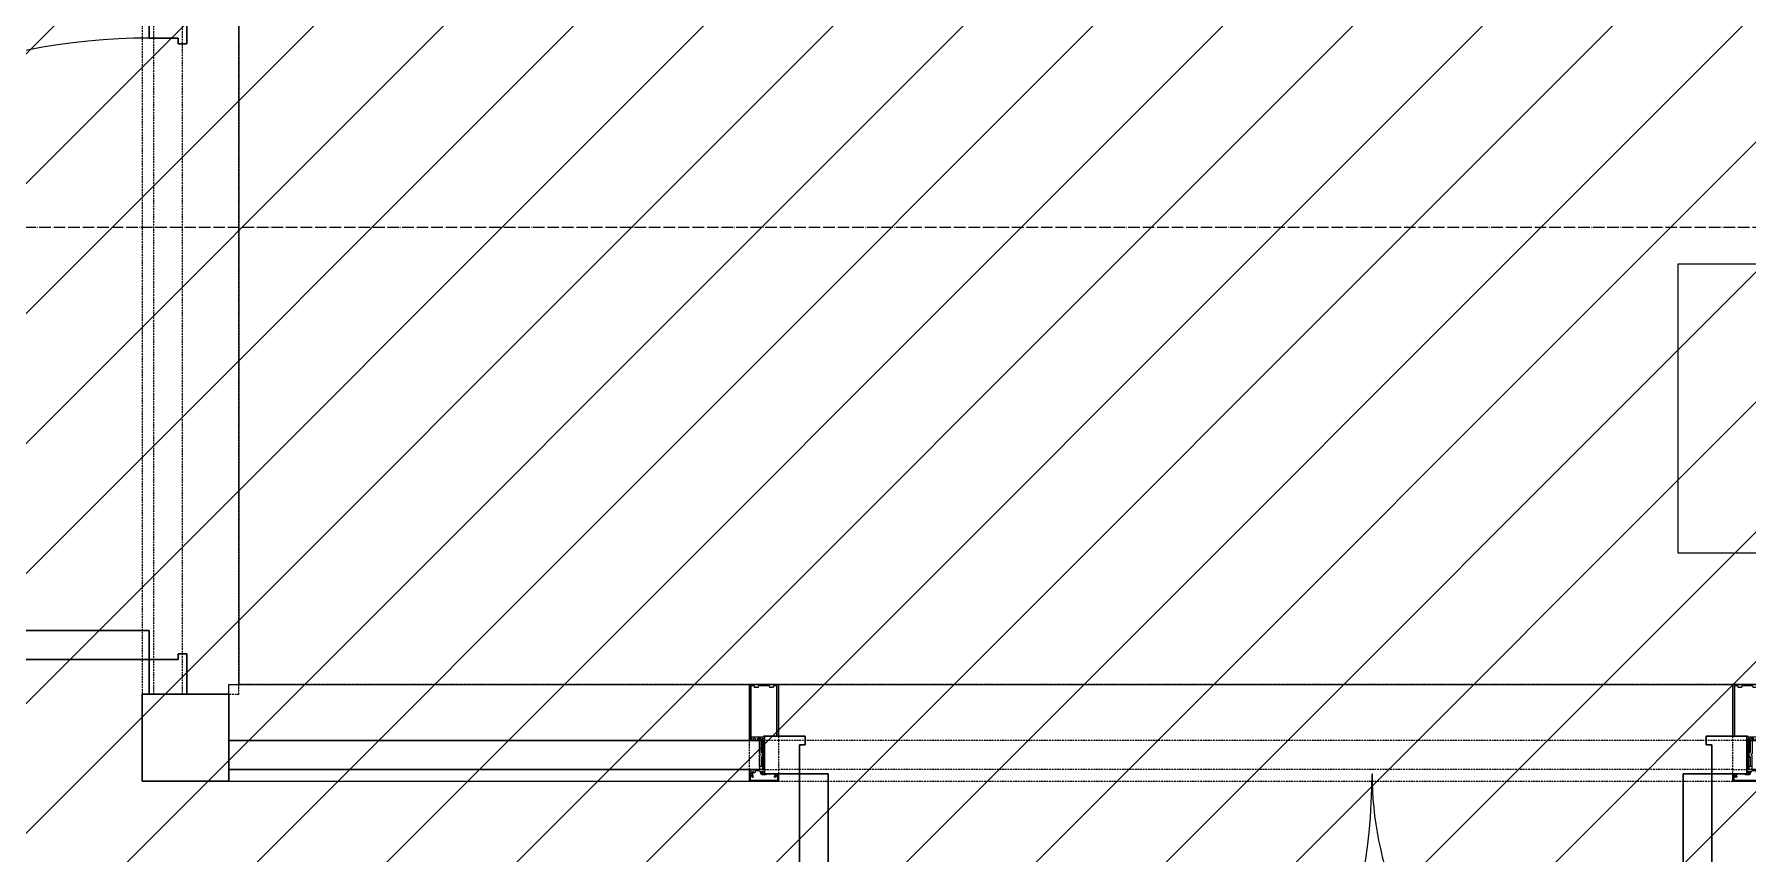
# Model space of a CAD drawing. Header units: millimetres. Extents: x -11886 to 379896, y -8130 to 47743.
# Drawn here: x 21711 to 24673, y -776 to 640 of the extents above; entities that cross this region are included whole.
import ezdxf

# ---------------------------------------------------------------- set-up
doc = ezdxf.new("R2010")
doc.units = ezdxf.units.MM
doc.linetypes.add('ADSK_Линия сетки', pattern=[25, 20, -2.5, 0, -2.5])
doc.linetypes.add('ADSK_Сверху', pattern=[4.5, 3, -1.5])
for name, color, linetype, lineweight in [('Аннотация', 7, 'Continuous', 9), ('Оси', 7, 'Continuous', 9), ('Отметки', 7, 'Continuous', 9), ('Перекрытие', 7, 'Continuous', 18), ('Узлы', 7, 'Continuous', 18)]:
    doc.layers.add(name, color=color, linetype=linetype, lineweight=lineweight)
for name, color, linetype, lineweight, true_color in [('Витраж', 5, 'Continuous', 18, 0x0000ff), ('Двери', 5, 'Continuous', 18, 0x0000ff), ('Панели витража', 5, 'Continuous', 18, 0x0000ff)]:
    doc.layers.add(name, color=color, linetype=linetype, lineweight=lineweight, true_color=true_color)

# ---------------------------------------------------------------- blocks, each defined once
blk = doc.blocks.new('Прямоугольный импост - 50х167мм-1796302-01 План 1-го этажа маркировочный')
at = {"layer": 'Витраж', "color": 161, "linetype": 'ADSK_Сверху', "true_color": 0xaaaaff}
for p, q in [((24697.4, -483.5), (24672.4, -483.5)), ((25572.4, -483.5), (25547.4, -483.5)), ((24673.6, -580.5), (24672.4, -580.5)), ((25572.4, -580.5), (25571.2, -580.5)), ((24673.6, -630.5), (24672.4, -630.5)), ((24672.4, -650.5), (24697.4, -650.5)), ((25547.4, -650.5), (25572.4, -650.5)), ((25572.4, -630.5), (25571.2, -630.5))]:
    blk.add_line(p, q, dxfattribs=at)
blk = doc.blocks.new('Прямоугольный импост - 50х167мм-1778327-01 План 1-го этажа маркировочный')
at = {"layer": 'Витраж', "color": 161, "linetype": 'ADSK_Сверху', "true_color": 0xaaaaff}
for p, q in [((-25, 122), (25, 122)), ((25, -45), (-25, -45))]:
    blk.add_line(p, q, dxfattribs=at)
blk = doc.blocks.new('Прямоугольный импост - 50х167мм-1775888-01 План 1-го этажа маркировочный')
at = {"layer": 'Витраж', "color": 161, "linetype": 'ADSK_Сверху', "true_color": 0xaaaaff}
for p, q in [((25597.4, -483.5), (25572.4, -483.5)), ((27272.4, -483.5), (27247.4, -483.5)), ((25573.6, -580.5), (25572.4, -580.5)), ((27272.4, -580.5), (27271.2, -580.5)), ((25573.6, -630.5), (25572.4, -630.5)), ((25572.4, -650.5), (25597.4, -650.5)), ((27247.4, -650.5), (27272.4, -650.5)), ((27272.4, -630.5), (27271.2, -630.5))]:
    blk.add_line(p, q, dxfattribs=at)
blk = doc.blocks.new('Прямоугольный импост - 50х167мм-V11-01 План 1-го этажа маркировочный')
at = {"layer": 'Витраж', "color": 161, "linetype": 'ADSK_Сверху', "true_color": 0xaaaaff}
for p, q in [((22047.4, -500.5), (22047.4, -580.5)), ((22947.4, -483.5), (22064.4, -483.5)), ((22947.4, -580.5), (22947.4, -483.5)), ((22047.4, -580.5), (22047.4, -630.5)), ((22947.4, -580.5), (22047.4, -580.5)), ((22947.4, -630.5), (22947.4, -580.5)), ((22047.4, -630.5), (22047.4, -650.5)), ((22947.4, -630.5), (22047.4, -630.5)), ((22047.4, -650.5), (22947.4, -650.5)), ((22947.4, -650.5), (22947.4, -630.5))]:
    blk.add_line(p, q, dxfattribs=at)
blk = doc.blocks.new('Системная панель - ADSK_Cтеклопакет_50мм-1778492-01 План 1-го этажа маркировочный')
at = {"layer": 'Панели витража', "color": 161, "linetype": 'ADSK_Сверху', "true_color": 0xaaaaff}
for p, q in [((-825, 25), (-848.8125, 25)), ((-848.8125, -25), (-848.8125, 25)), ((848.8125, 25), (825, 25)), ((848.8125, 25), (848.8125, -25)), ((-848.8125, -25), (-825, -25)), ((825, -25), (848.8125, -25))]:
    blk.add_line(p, q, dxfattribs=at)
blk = doc.blocks.new('Прямоугольный импост - 50х167мм-1775887-01 План 1-го этажа маркировочный')
at = {"layer": 'Витраж', "color": 161, "linetype": 'ADSK_Сверху', "true_color": 0xaaaaff}
for p, q in [((25597.4, -483.5), (25597.4, -580.5)), ((27247.4, -483.5), (25597.4, -483.5)), ((27247.4, -580.5), (27247.4, -483.5)), ((25597.4, -580.5), (25597.4, -630.5)), ((27247.4, -580.5), (25597.4, -580.5)), ((27247.4, -630.5), (27247.4, -580.5)), ((25597.4, -630.5), (25597.4, -650.5)), ((27247.4, -630.5), (25597.4, -630.5)), ((25597.4, -650.5), (27247.4, -650.5)), ((27247.4, -650.5), (27247.4, -630.5))]:
    blk.add_line(p, q, dxfattribs=at)
blk = doc.blocks.new('Прямоугольный импост - 50х167мм-1777245-01 План 1-го этажа маркировочный')
at = {"layer": 'Витраж', "color": 161, "linetype": 'ADSK_Сверху', "true_color": 0xaaaaff}
for p, q in [((28277.4, 1944.5), (28180.4, 1944.5)), ((28180.4, 1944.5), (28180.4, 774.5)), ((28327.4, 1944.5), (28277.4, 1944.5)), ((28277.4, 1944.5), (28277.4, 774.5)), ((28347.4, 1944.5), (28327.4, 1944.5)), ((28327.4, 1944.5), (28327.4, 774.5)), ((28347.4, 774.5), (28347.4, 1944.5)), ((28180.4, 774.5), (28277.4, 774.5)), ((28277.4, 774.5), (28327.4, 774.5)), ((28327.4, 774.5), (28347.4, 774.5))]:
    blk.add_line(p, q, dxfattribs=at)
blk = doc.blocks.new('Системная панель - ADSK_Cтеклопакет_50мм-V14-01 План 1-го этажа маркировочный')
at = {"layer": 'Панели витража', "color": 161, "linetype": 'ADSK_Сверху', "true_color": 0xaaaaff}
for p, q in [((-438.09375, 25), (-461.90625, 25)), ((-461.90625, -25), (-461.90625, 25)), ((-461.90625, -25), (-438.09375, -25))]:
    blk.add_line(p, q, dxfattribs=at)
blk = doc.blocks.new('AC_ДверьВитражная_Двупольная_Алюминиевая - Двн-1л-1787725-01 План 1-го этажа маркировочный')
at = {"layer": 'Двери', "lineweight": 30}
for p, q in [((788.8125, 1022.5), (738.8125, 1022.5)), ((738.8125, 1022.5), (738.8125, 32.5)), ((788.8125, 32.5), (788.8125, 1022.5)), ((-788.8125, 620.125), (-738.8125, 620.125)), ((-788.8125, 32.5), (-788.8125, 620.125)), ((-738.8125, 620.125), (-738.8125, 32.5)), ((-848.8125, 32.5), (-788.8125, 32.5)), ((-848.8125, -32.5), (-848.8125, 32.5)), ((-738.8125, 32.5), (-788.8125, 32.5)), ((-788.8125, 32.5), (-788.8125, -17.5)), ((738.8125, 32.5), (788.8125, 32.5)), ((848.8125, 32.5), (788.8125, 32.5)), ((788.8125, 32.5), (788.8125, -17.5)), ((848.8125, -32.5), (848.8125, 32.5)), ((-788.8125, -17.5), (-778.8125, -17.5)), ((-778.8125, -17.5), (-778.8125, -32.5)), ((788.8125, -17.5), (778.8125, -17.5)), ((778.8125, -17.5), (778.8125, -32.5)), ((-778.8125, -32.5), (-848.8125, -32.5)), ((778.8125, -32.5), (848.8125, -32.5))]:
    blk.add_line(p, q, dxfattribs=at)
at = {"layer": 'Двери'}
for centre, radius, start, end in [((788.8125, 32.5), 990, 90, 180), ((-788.8125, 32.5), 587.625, 360, 90)]:
    blk.add_arc(centre, radius, start, end, dxfattribs=at)
blk = doc.blocks.new('Прямоугольный импост - 50х167-V207-01 План 1-го этажа маркировочный')
at = {"layer": 'Узлы', "color": 5, "true_color": 0x0000ff}
for p, q in [((-25, 122.5), (-25, 25.5)), ((25, 122.5), (-25, 122.5)), ((-22.5, 28), (-22.5, 120)), ((-22.5, 120), (-17.6, 120)), ((-8.6, 120), (8.6, 120)), ((17.6, 120), (22.5, 120)), ((22.5, 120), (22.5, 33)), ((25, 33), (25, 122.5)), ((-16.1, 118.4), (-16.1, 116.9)), ((-16.1, 116.9), (-10.2, 116.9)), ((-10.2, 116.9), (-10.2, 118.4)), ((10.2, 118.4), (10.2, 116.9)), ((10.2, 116.9), (16.1, 116.9)), ((16.1, 116.9), (16.1, 118.4)), ((-21, 31.1), (-21, 28)), ((-4.1, 31.8), (-20.2, 31.8)), ((-2.6, 28.8), (-2.6, 30.3)), ((-25, 25.5), (-18.1, 25.5)), ((-21, 28), (-22.5, 28)), ((-17.2, 29.3), (-15.8, 29.3)), ((-15, 25.5), (-11.8, 25.5)), ((-11, 26.3), (-11, 28.5)), ((-10.5, 29.3), (-10.5, 27.4)), ((-10.2, 29.3), (-5.9, 29.3)), ((-9.7, 26.7), (-8, 26.7)), ((-8, 26.7), (-8, 2.5)), ((-8, -19.1), (-8, 0)), ((-7.7, 2.2), (-6.7, 2.2)), ((-6.7, 0.3), (-7.7, 0.3)), ((-6.4, 2), (-6.4, 0.6)), ((-5.4, 5.1), (-5.4, 27.8)), ((-3.5, 5.1), (-5.4, 5.1)), ((-5.1, 28.5), (-5.1, 26.3)), ((-4.3, 25.5), (-0.8, 25.5)), ((1.2, 28.8), (-2.6, 28.8)), ((-2.5, -1.3), (-1.1, 4.3)), ((-0.8, 25.5), (0, 26.3)), ((0, 26.3), (0.8, 25.5)), ((-25, -25), (-25, -29.7)), ((-22.4, -24.5), (-24.5, -24.5)), ((-19.3, -28.3), (-21.5, -28.3)), ((-5.7, -24.5), (-18.4, -24.5)), ((-15.5, -29), (-15.5, -27)), ((-15.5, -27), (-8.3, -27)), ((-8.3, -27), (-7.6, -27.7)), ((-6.9, -19.1), (-8, -19.1)), ((-0.4, -27.7), (-7.6, -27.7)), ((-6.9, -19.1), (-6.6, -19.5)), ((-6.6, -19.5), (-6.2, -19.1)), ((-6.2, -19.1), (-4.3, -19.1)), ((-5.3, -24.1), (-5.7, -24.5)), ((-5, -24.5), (-5.3, -24.1)), ((1.2, -24.5), (-5, -24.5)), ((-2.4, -0.9), (-4.9, -3.8)), ((-4.9, -3.8), (-4.9, -19.1)), ((-4.9, -3.8), (1.2, -3.8)), ((-4.3, -19.1), (-3.9, -19.5)), ((-3.9, -19.5), (-3.6, -19.1)), ((-3.6, -19.1), (-2.5, -19.1)), ((-2.5, -19.1), (-2.5, -1.1)), ((1.2, -0.9), (-2.4, -0.9)), ((-0.4, -27.7), (0, -27.3)), ((0, -27.3), (0.4, -27.7)), ((-25, -32.3), (-25, -44.5)), ((-25, -44.5), (25, -44.5)), ((-24.2, -30.5), (-23.2, -30.5)), ((-23.7, -43.2), (-23.7, -32.8)), ((-23.7, -32.8), (-23, -32.8)), ((-8.4, -43.2), (-23.7, -43.2)), ((-23, -30.7), (-23.5, -30.7)), ((-22.8, -33), (-20.1, -37.6)), ((-19.9, -33.9), (-19.9, -30.5)), ((-19.9, -30.5), (-17, -30.5)), ((-18.4, -36.6), (-19.9, -33.9)), ((0, -43), (-8.4, -43.2)), ((15.9, -43.2), (0, -43)), ((23.7, -43.2), (15.9, -43.2)), ((19.9, -33.9), (18.4, -36.6)), ((19.9, -32), (19.9, -33.9)), ((20.1, -37.6), (22.8, -33)), ((23, -32.8), (23.7, -32.8)), ((23.7, -32.8), (23.7, -43.2)), ((25, -44.5), (25, -32.3))]:
    blk.add_line(p, q, dxfattribs=at)
at = {"layer": 'Узлы', "color": 5, "lineweight": 9, "true_color": 0x0000ff}
for p, q in [((0, 33.9), (-2.4, 31.5)), ((-2.4, 31.5), (-2.4, -0.9)), ((1.2, 32.7), (0, 33.9)), ((-8, -24.5), (-8, -19.1)), ((-6.3, -28.7), (-6.3, -27.7)), ((1.2, -28.7), (-6.3, -28.7)), ((-5.2, -32.2), (-5.2, -28.7)), ((-2.6, -32.2), (-2.6, -28.7)), ((-2.5, -19.1), (-2.5, -24.5)), ((-5.1, -32.3), (5.1, -32.3)), ((3.9, -33.1), (-3.9, -33.1))]:
    blk.add_line(p, q, dxfattribs=at)
at = {"layer": 'Узлы', "color": 5, "true_color": 0x0000ff}
for centre, radius, start, end in [((-17.6, 118.4), 1.52, 0, 90), ((-8.6, 118.4), 1.52, 90, 180), ((8.6, 118.4), 1.52, 0, 90), ((17.6, 118.4), 1.52, 90, 180), ((-20.2, 31.1), 0.762, 90, 180), ((-4.1, 30.3), 1.52, 360, 90), ((-17.2, 28), 1.27, 90, 180), ((-16.2, 27.8), 2.29, 180, 225.1897), ((-18.1, 25.9), 0.381, 270, 45.1897), ((-15.8, 28), 1.27, 0, 90), ((-15, 25.9), 0.381, 134.8103, 270), ((-16.9, 27.8), 2.29, 314.8103, 0), ((-11.8, 26.3), 0.762, 270, 0), ((-10.2, 28.5), 0.762, 90, 180), ((-9.7, 27.4), 0.762, 180, 270), ((-7.7, 2.5), 0.254, 180, 270), ((-7.7, 0), 0.254, 90, 180), ((-6.9, 27.8), 1.52, 360, 90), ((-6.7, 2), 0.254, 360, 90), ((-6.7, 0.6), 0.254, 270, 360), ((-5.9, 28.5), 0.762, 0, 90), ((-4.3, 26.3), 0.762, 180, 270), ((0, 4), 3.63, 65.1521, 162.4936), ((0, 4), 1.09, 15, 165), ((-24.5, -25), 0.508, 90, 180), ((-20.5, -26.8), 2.29, 134.8103, 180), ((-21.5, -27), 1.27, 180, 270), ((-22.4, -24.9), 0.381, 314.8103, 90), ((-19.3, -27), 1.27, 270, 0), ((-18.4, -24.9), 0.381, 90, 225.1897), ((-20.3, -26.8), 2.29, 0, 45.1897), ((-17, -29), 1.52, 270, 0), ((-24.2, -29.7), 0.762, 180, 270), ((-23.5, -32.3), 1.52, 90, 180), ((-23.2, -31.8), 1.27, 288.6629, 90), ((-23, -31.8), 1.02, 270, 90), ((-19.3, -37.1), 1.02, 210, 30), ((19.3, -37.1), 1.02, 150, 330)]:
    blk.add_arc(centre, radius, start, end, dxfattribs=at)
at = {"layer": 'Узлы', "color": 5, "lineweight": 9, "true_color": 0x0000ff}
for centre, radius, start, end in [((-3.9, -31.7), 1.38, 200.9416, 339.0732), ((0, -28.9), 4.19, 234.2873, 305.7127), ((3.9, -31.7), 1.38, 200.9416, 339.0732)]:
    blk.add_arc(centre, radius, start, end, dxfattribs=at)
blk = doc.blocks.new('Прямоугольный импост - 50х167мм-1778196-01 План 1-го этажа маркировочный')
at = {"layer": 'Витраж', "lineweight": 30}
for p, q in [((-25, 25), (-25, 122)), ((-25, 122), (25, 122)), ((25, 122), (25, 32.5)), ((-1.1875, 25), (-25, 25)), ((-1.1875, -25), (-1.1875, 25)), ((-25, -45), (-25, -25)), ((-25, -25), (-1.1875, -25)), ((25, -45), (-25, -45)), ((25, -32.5), (25, -45))]:
    blk.add_line(p, q, dxfattribs=at)
blk = doc.blocks.new('AC_ДверьВитражная_Однопольная_Алюминиевая - Двн-2-1795641-01 План 1-го этажа маркировочный')
at = {"layer": 'Двери', "lineweight": 30}
for p, q in [((-536.90625, 1106.3125), (-486.90625, 1106.3125)), ((-536.90625, 32.5), (-536.90625, 1106.3125)), ((-486.90625, 1106.3125), (-486.90625, 32.5)), ((-596.90625, 32.5), (-536.90625, 32.5)), ((-596.90625, -32.5), (-596.90625, 32.5)), ((-486.90625, 32.5), (-536.90625, 32.5)), ((-536.90625, 32.5), (-536.90625, -17.5)), ((536.90625, 32.5), (596.90625, 32.5)), ((536.90625, -17.5), (536.90625, 32.5)), ((596.90625, 32.5), (596.90625, -32.5)), ((-536.90625, -17.5), (-526.90625, -17.5)), ((-526.90625, -17.5), (-526.90625, -32.5)), ((526.90625, -17.5), (536.90625, -17.5)), ((526.90625, -32.5), (526.90625, -17.5)), ((-526.90625, -32.5), (-596.90625, -32.5)), ((596.90625, -32.5), (526.90625, -32.5))]:
    blk.add_line(p, q, dxfattribs=at)
at = {"layer": 'Двери'}
blk.add_arc((-536.90625, 32.5), 1073.8125, 360, 90, dxfattribs=at)
blk = doc.blocks.new('Системная панель - ADSK_Cтеклопакет_50мм-1778486-01 План 1-го этажа маркировочный')
at = {"layer": 'Панели витража', "lineweight": 30}
for p, q in [((461.90625, 25), (-461.90625, 25)), ((-461.90625, 25), (-461.90625, -25)), ((461.90625, -25), (461.90625, 25)), ((-461.90625, -25), (461.90625, -25))]:
    blk.add_line(p, q, dxfattribs=at)
blk = doc.blocks.new('Прямоугольный импост - 50х167-V208-01 План 1-го этажа маркировочный')
at = {"layer": 'Узлы', "color": 5, "true_color": 0x0000ff}
for p, q in [((-25, 122.5), (-25, 33)), ((25, 122.5), (-25, 122.5)), ((-22.5, 33), (-22.5, 120)), ((-22.5, 120), (-17.6, 120)), ((-8.6, 120), (8.6, 120)), ((17.6, 120), (22.5, 120)), ((22.5, 120), (22.5, 28)), ((25, 25.5), (25, 122.5)), ((-16.1, 118.4), (-16.1, 116.9)), ((-16.1, 116.9), (-10.2, 116.9)), ((-10.2, 116.9), (-10.2, 118.4)), ((10.2, 118.4), (10.2, 116.9)), ((10.2, 116.9), (16.1, 116.9)), ((16.1, 116.9), (16.1, 118.4)), ((2.6, 30.3), (2.6, 28.8)), ((20.2, 31.8), (4.1, 31.8)), ((21, 28), (21, 31.1)), ((2.6, 28.8), (-1.2, 28.8)), ((-0.8, 25.5), (0, 26.3)), ((0, 26.3), (0.8, 25.5)), ((0.8, 25.5), (4.3, 25.5)), ((1.1, 4.3), (2.5, -1.3)), ((5.4, 5.1), (3.5, 5.1)), ((5.1, 26.3), (5.1, 28.5)), ((5.4, 27.8), (5.4, 5.1)), ((5.9, 29.3), (10.2, 29.3)), ((6.4, 0.6), (6.4, 2)), ((6.7, 2.2), (7.7, 2.2)), ((7.7, 0.3), (6.7, 0.3)), ((8, 2.5), (8, 26.7)), ((8, 26.7), (9.7, 26.7)), ((8, -19.1), (8, 0)), ((10.5, 27.4), (10.5, 29.3)), ((11, 28.5), (11, 26.3)), ((11.8, 25.5), (15, 25.5)), ((15.8, 29.3), (17.2, 29.3)), ((18.1, 25.5), (25, 25.5)), ((22.5, 28), (21, 28)), ((2.4, -0.9), (-1.2, -0.9)), ((-1.2, -3.8), (4.9, -3.8)), ((5, -24.5), (-1.2, -24.5)), ((-0.4, -27.7), (0, -27.3)), ((0, -27.3), (0.4, -27.7)), ((7.6, -27.7), (0.4, -27.7)), ((4.9, -3.8), (2.4, -0.9)), ((2.5, -1.3), (2.5, -19.1)), ((2.5, -19.1), (3.6, -19.1)), ((3.6, -19.1), (3.9, -19.5)), ((3.9, -19.5), (4.3, -19.1)), ((4.3, -19.1), (6.2, -19.1)), ((4.9, -3.8), (4.9, -19.1)), ((5.3, -24.1), (5, -24.5)), ((5.7, -24.5), (5.3, -24.1)), ((18.4, -24.5), (5.7, -24.5)), ((6.2, -19.1), (6.6, -19.5)), ((6.6, -19.5), (6.9, -19.1)), ((8, -19.1), (6.9, -19.1)), ((7.6, -27.7), (8.3, -27)), ((8.3, -27), (15.5, -27)), ((15.5, -27), (15.5, -29)), ((18, -27), (18, -26.8)), ((21.5, -28.3), (19.3, -28.3)), ((24.5, -24.5), (22.4, -24.5)), ((22.8, -26.8), (22.8, -27)), ((25, -29.7), (25, -25)), ((-25, -32.3), (-25, -44.5)), ((-25, -44.5), (25, -44.5)), ((-23.7, -43.2), (-23.7, -32.8)), ((-23.7, -32.8), (-23, -32.8)), ((-8.4, -43.2), (-23.7, -43.2)), ((-22.8, -33), (-20.1, -37.6)), ((-19.9, -33.9), (-19.9, -32)), ((-18.4, -36.6), (-19.9, -33.9)), ((0, -43), (-8.4, -43.2)), ((15.9, -43.2), (0, -43)), ((23.7, -43.2), (15.9, -43.2)), ((17, -30.5), (19.9, -30.5)), ((19.9, -33.9), (18.4, -36.6)), ((19.9, -30.5), (19.9, -33.9)), ((20.1, -37.6), (22.8, -33)), ((23.5, -30.7), (23, -30.7)), ((23, -32.8), (23.7, -32.8)), ((23.2, -30.5), (24.2, -30.5)), ((23.7, -32.8), (23.7, -43.2)), ((25, -44.5), (25, -32.3))]:
    blk.add_line(p, q, dxfattribs=at)
at = {"layer": 'Узлы', "color": 5, "lineweight": 9, "true_color": 0x0000ff}
for p, q in [((0, 33.9), (-1.2, 32.7)), ((2.4, 31.5), (0, 33.9)), ((2.4, -0.9), (2.4, 31.5)), ((6.4, -28.7), (-1.2, -28.7)), ((2.5, -19.1), (2.5, -24.5)), ((2.6, -32.2), (2.6, -28.7)), ((5.2, -32.2), (5.2, -28.7)), ((6.4, -27.7), (6.4, -28.7)), ((8, -19.1), (8, -24.5)), ((-5.1, -32.3), (5.1, -32.3)), ((3.9, -33.1), (-3.9, -33.1))]:
    blk.add_line(p, q, dxfattribs=at)
at = {"layer": 'Узлы', "color": 5, "true_color": 0x0000ff}
for centre, radius, start, end in [((-17.6, 118.4), 1.52, 0, 90), ((-8.6, 118.4), 1.52, 90, 180), ((8.6, 118.4), 1.52, 0, 90), ((17.6, 118.4), 1.52, 90, 180), ((4.1, 30.3), 1.52, 90, 180), ((20.2, 31.1), 0.762, 0, 90), ((0, 4), 3.63, 17.5064, 114.8479), ((0, 4), 1.09, 15, 165), ((4.3, 26.3), 0.762, 270, 0), ((5.9, 28.5), 0.762, 90, 180), ((6.9, 27.8), 1.52, 90, 180), ((6.7, 2), 0.254, 90, 180), ((6.7, 0.6), 0.254, 180, 270), ((7.7, 2.5), 0.254, 270, 0), ((7.7, 0), 0.254, 0, 90), ((9.7, 27.4), 0.762, 270, 0), ((10.2, 28.5), 0.762, 0, 90), ((11.8, 26.3), 0.762, 180, 270), ((15.8, 28), 1.27, 90, 180), ((16.9, 27.8), 2.29, 180, 225.1897), ((15, 25.9), 0.381, 270, 45.1897), ((17.2, 28), 1.27, 0, 90), ((18.1, 25.9), 0.381, 134.8103, 270), ((16.2, 27.8), 2.29, 314.8103, 0), ((17, -29), 1.52, 180, 270), ((20.3, -26.8), 2.29, 134.8103, 180), ((19.3, -27), 1.27, 180, 270), ((18.4, -24.9), 0.381, 314.8103, 90), ((21.5, -27), 1.27, 270, 0), ((22.4, -24.9), 0.381, 90, 225.1897), ((20.5, -26.8), 2.29, 0, 45.1897), ((24.5, -25), 0.508, 0, 90), ((-19.3, -37.1), 1.02, 210, 30), ((19.3, -37.1), 1.02, 150, 330), ((23.2, -31.8), 1.27, 90, 251.3371), ((23, -31.8), 1.02, 90, 270), ((23.5, -32.3), 1.52, 360, 90), ((24.2, -29.7), 0.762, 270, 0)]:
    blk.add_arc(centre, radius, start, end, dxfattribs=at)
at = {"layer": 'Узлы', "color": 5, "lineweight": 9, "true_color": 0x0000ff}
for centre, radius, start, end in [((-3.9, -31.7), 1.38, 200.9416, 339.0732), ((0, -28.9), 4.19, 234.2873, 305.7127), ((3.9, -31.7), 1.38, 200.9416, 339.0732)]:
    blk.add_arc(centre, radius, start, end, dxfattribs=at)
blk = doc.blocks.new('Прямоугольный импост - 50х167мм-V209-01 План 1-го этажа маркировочный')
at = {"layer": 'Витраж', "lineweight": 30}
for p, q in [((-25, 32.5), (-25, 122)), ((-25, 122), (25, 122)), ((25, 122), (25, 25)), ((25, 25), (1.1875, 25)), ((1.1875, 25), (1.1875, -25)), ((1.1875, -25), (25, -25)), ((25, -25), (25, -45)), ((-25, -45), (-25, -32.5)), ((25, -45), (-25, -45))]:
    blk.add_line(p, q, dxfattribs=at)
blk = doc.blocks.new('Высотные отметки - Рамка-5093-01 План 1-го этажа маркировочный')
at = {"layer": 'Аннотация', "lineweight": 20}
for p, q in [((-6.5, 0), (-6.5, 5)), ((-6.5, 5), (6.5, 5)), ((6.5, 5), (6.5, 0)), ((6.5, 0), (-6.5, 0))]:
    blk.add_line(p, q, dxfattribs=at)

msp = doc.modelspace()

# ---------------------------------------------------------------- hatches: boundary and pattern name
at = {"lineweight": 13, "true_color": 0x636466, "transparency": 33554559}
h = msp.add_hatch(dxfattribs=at)
h.set_pattern_fill('ANSI31', color=251, scale=50)
h.set_pattern_definition([(45, (0, 84876.59), (-112.2532, 112.2532), [])])
h.paths.add_polyline_path([(49933.4, 8532.3), (56213.95, 8532.3), (56032.62, 43759.21), (46033.21, 43759.21), (46033.21, 20934.06), (46719.85, 20904.57), (46719.85, 10918.4), (782.6, 10918.4), (771.13, 8529.25), (290.5, 8529.25), (290.5, 306.79), (8273, 272.02), (8273, 2186.48), (18972.64, 2186.48), (18972.64, -2732.57), (31336.4, -2732.57), (31336.4, 2185.74), (42036.93, 2106.79), (42036.93, 150.23), (49933.4, 150.23)])

# ---------------------------------------------------------------- linework, layer by layer
at = {"layer": 'Витраж', "color": 161, "linetype": 'ADSK_Сверху', "true_color": 0xaaaaff}
for p, q in [((21897.43, -500.52), (21897.43, -650.52)), ((22972.43, -483.52), (22947.43, -483.52)), ((22972.43, -580.52), (22971.25, -580.52)), ((21897.43, -650.52), (22047.43, -650.52)), ((22947.43, -650.52), (22972.43, -650.52)), ((22972.43, -630.52), (22971.25, -630.52))]:
    msp.add_line(p, q, dxfattribs=at)
at = {"layer": 'Витраж', "lineweight": 30}
for p, q in [((21909.93, -500.52), (21897.43, -500.52)), ((21897.43, -500.52), (21897.43, -650.52)), ((22047.43, -500.52), (21974.93, -500.52)), ((22047.43, -650.52), (22047.43, -500.52)), ((21897.43, -650.52), (22047.43, -650.52))]:
    msp.add_line(p, q, dxfattribs=at)
at = {"layer": 'Витраж'}
for p, q in [((22047.43, -500.52), (22047.43, -483.52)), ((22047.43, -483.52), (22947.43, -483.52)), ((22047.43, -650.52), (22947.43, -650.52))]:
    msp.add_line(p, q, dxfattribs=at)
at = {"layer": 'Оси', "linetype": 'ADSK_Линия сетки'}
msp.add_line((-11086.22, 306.79), (57141.72, 306.79), dxfattribs=at)
at = {"layer": 'Перекрытие', "color": 5, "true_color": 0x0000ff}
for p, q in [((22064.43, 669.48), (22064.43, -483.52)), ((22997.43, -483.52), (24647.43, -483.52))]:
    msp.add_line(p, q, dxfattribs=at)

# ---------------------------------------------------------------- block references
at = {"layer": 'Витраж', "color": 161, "linetype": 'ADSK_Сверху', "true_color": 0xaaaaff, "rotation": 180}
msp.add_blockref('Прямоугольный импост - 50х167мм-1777245-01 План 1-го этажа маркировочный', (50244.87, 1443.96), dxfattribs=at)
at = {"layer": 'Витраж', "color": 161, "linetype": 'ADSK_Сверху', "true_color": 0xaaaaff}
for name, p in [('Прямоугольный импост - 50х167мм-V11-01 План 1-го этажа маркировочный', (0, 0)), ('Прямоугольный импост - 50х167мм-1775888-01 План 1-го этажа маркировочный', (-2600, 0)), ('Прямоугольный импост - 50х167мм-1775887-01 План 1-го этажа маркировочный', (-2600, 0)), ('Прямоугольный импост - 50х167мм-1796302-01 План 1-го этажа маркировочный', (0, 0))]:
    msp.add_blockref(name, p, dxfattribs=at)
at = {"layer": 'Витраж', "color": 161, "linetype": 'ADSK_Сверху', "true_color": 0xaaaaff, "extrusion": (0, 0, -1)}
for p in [(-22972.43, -605.52), (-24672.43, -605.52)]:
    msp.add_blockref('Прямоугольный импост - 50х167мм-1778327-01 План 1-го этажа маркировочный', p, dxfattribs=at)
at = {"layer": 'Витраж', "lineweight": 9, "extrusion": (0, 0, -1)}
for name, p in [('Прямоугольный импост - 50х167-V208-01 План 1-го этажа маркировочный', (-22972.43, -606.02)), ('Прямоугольный импост - 50х167-V207-01 План 1-го этажа маркировочный', (-24672.43, -606.02))]:
    msp.add_blockref(name, p, dxfattribs=at)
at = {"layer": 'Витраж', "extrusion": (0, 0, -1)}
for name, p in [('Прямоугольный импост - 50х167мм-V209-01 План 1-го этажа маркировочный', (-22972.43, -605.52)), ('Прямоугольный импост - 50х167мм-1778196-01 План 1-го этажа маркировочный', (-24672.43, -605.52))]:
    msp.add_blockref(name, p, dxfattribs=at)
at = {"layer": 'Двери'}
for name, p, rotation in [('AC_ДверьВитражная_Однопольная_Алюминиевая - Двн-2-1795641-01 План 1-го этажа маркировочный', (21942.43, 96.38), 89.9999999999999), ('AC_ДверьВитражная_Двупольная_Алюминиевая - Двн-1л-1787725-01 План 1-го этажа маркировочный', (23822.43, -605.52), 180)]:
    msp.add_blockref(name, p, dxfattribs=dict(at, rotation=rotation))
at = {"layer": 'Отметки', "lineweight": 20, "xscale": 99.99999999999993, "yscale": 99.99999999999993, "zscale": 99.99999999999993}
msp.add_blockref('Высотные отметки - Рамка-5093-01 План 1-го этажа маркировочный', (25202.92, -256.64), dxfattribs=at)
at = {"layer": 'Панели витража', "rotation": 180}
msp.add_blockref('Системная панель - ADSK_Cтеклопакет_50мм-1778486-01 План 1-го этажа маркировочный', (22509.34, -605.52), dxfattribs=at)
at = {"layer": 'Панели витража', "color": 161, "linetype": 'ADSK_Сверху', "true_color": 0xaaaaff, "rotation": 180}
for name, p in [('Системная панель - ADSK_Cтеклопакет_50мм-V14-01 План 1-го этажа маркировочный', (22509.34, -605.52)), ('Системная панель - ADSK_Cтеклопакет_50мм-1778492-01 План 1-го этажа маркировочный', (23822.43, -605.52))]:
    msp.add_blockref(name, p, dxfattribs=at)

doc.saveas('drawing.dxf')
